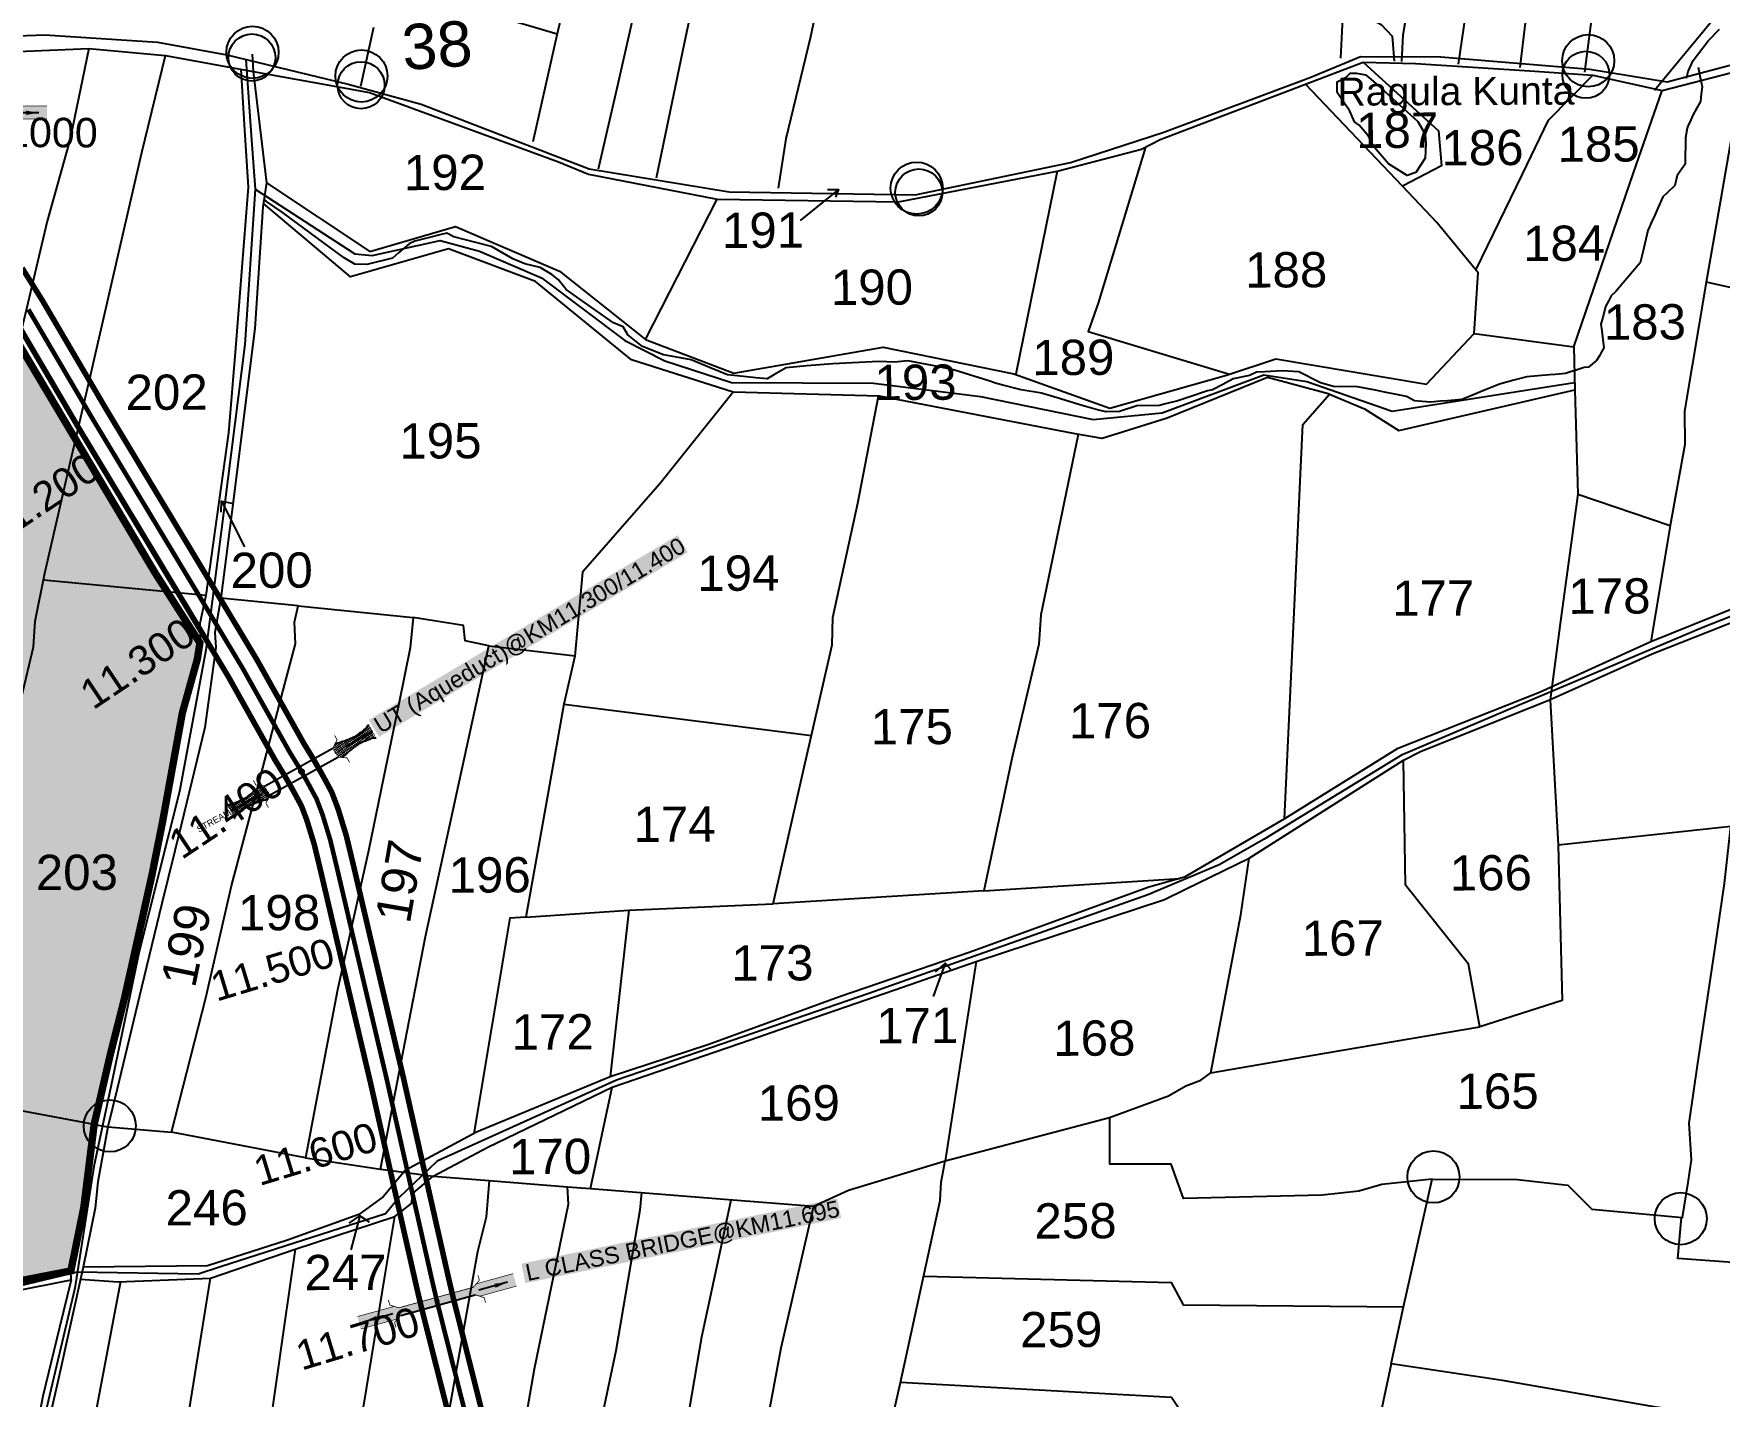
# Model space of a CAD drawing. Header units: inches. Extents: x 191726 to 254104, y 1600078 to 1621862.
# Drawn here: x 198175 to 199089, y 1611626 to 1612365 of the extents above; entities that cross this region are included whole.
import ezdxf
from ezdxf.enums import TextEntityAlignment as Align

# ---------------------------------------------------------------- set-up
doc = ezdxf.new("R2010")
doc.units = ezdxf.units.IN
doc.header["$LTSCALE"] = 15
doc.header["$MEASUREMENT"] = 0
doc.linetypes.add('ACAD_ISO02W100', pattern=[15, 12, -3])
doc.linetypes.add('HIDDEN2', pattern=[0.1875, 0.125, -0.0625])
for name, color, linetype in [('BOUNDRY STONES', 240, 'Continuous'), ('CANAL1', 7, 'Continuous'), ('CSMark', 72, 'Continuous'), ('PLOTS', 7, 'Continuous'), ('PLOTS NO', 7, 'Continuous'), ('ROADS', 1, 'Continuous'), ('STREAMS', 4, 'Continuous'), ('STRUCTURE', 5, 'Continuous'), ('text2', 7, 'Continuous'), ('WUA-7', 3, 'Continuous')]:
    doc.layers.add(name, color=color, linetype=linetype)
doc.styles.get("Standard").update_dxf_attribs({"font": 'arial.ttf'})
doc.dimstyles.get("Standard").update_dxf_attribs({"dimtxt": 0.18, "dimasz": 0.18, "dimexe": 0.18, "dimexo": 0.0625, "dimgap": 0.09, "dimtad": 0, "dimtih": 1, "dimtoh": 1, "dimdec": 4, "dimzin": 0, "dimdsep": 46, "dimtxsty": 'Standard', "dimcen": 0.09, "dimadec": 0, "dimazin": 0, "dimtfac": 1, "dimtdec": 4, "dimtofl": 0, "dimtmove": 0, "dimatfit": 3, "dimfxl": 1, "dimtolj": 1, "dimtzin": 0, "dimarcsym": 0})

# ---------------------------------------------------------------- blocks, each defined once
blk = doc.blocks.new('SLB')
at = {"layer": 'STRUCTURE'}
h = blk.add_hatch(dxfattribs=at)
h.set_pattern_fill('DOTS', color=6, scale=20, angle=320.3722, style=0)
h.set_pattern_definition([(320.372247934, (-159.4327, -72.9564), (1.2786241598, 0.5641323054), [0, -1.25])])
h.paths.add_polyline_path([(769699.5, 1706871.1), (769699.5, 1706861.1), (769729.1, 1706861.1), (769732.1, 1706863.1), (769792.1, 1706863.1), (769795.1, 1706861.1), (769824.7, 1706861.1), (769824.7, 1706871.1), (769795.1, 1706871.1), (769792.1, 1706869.1), (769732.1, 1706869.1), (769729.1, 1706871.1)])
at = {"layer": 'STRUCTURE', "color": 6, "linetype": 'ACAD_ISO02W100', "ltscale": 0.5, "const_width": 0.5}
for points in [[(769699.5, 1706871.1), (769729.1, 1706871.1)], [(769795.1, 1706871.1), (769824.7, 1706871.1)], [(769699.5, 1706861.1), (769729.1, 1706861.1)], [(769795.1, 1706861.1), (769824.7, 1706861.1)]]:
    blk.add_lwpolyline(points, dxfattribs=at)
at = {"layer": 'STRUCTURE', "color": 6, "const_width": 0.628}
for points in [[(769726.1, 1706877.1), (769726.1, 1706873.1), (769732.1, 1706869.1), (769792.1, 1706869.1), (769798.1, 1706873.1), (769798.1, 1706877.1)], [(769726.1, 1706855.1), (769726.1, 1706859.1), (769732.1, 1706863.1), (769792.1, 1706863.1), (769798.1, 1706859.1), (769798.1, 1706855.1)]]:
    blk.add_lwpolyline(points, dxfattribs=at)
at = {"layer": 'STRUCTURE', "color": 6}
blk.add_lwpolyline([(769732.1, 1706863.1), (769792.1, 1706863.1)], dxfattribs=at)
blk.add_lwpolyline([(769732.1, 1706863.1), (769792.1, 1706863.1)], dxfattribs=at)
at = {"layer": 'STRUCTURE', "color": 0}
blk.add_circle((769762.1, 1706866.1), 1.24, dxfattribs=at)
for points in [[(769703.8, 1706866), (769726.7, 1706866)], [(769818.6, 1706865.8), (769795.7, 1706865.8)]]:
    blk.add_leader(points, dimstyle='Standard', override={"dimasz": 10, "dimgap": 0.09, "dimtad": 0}, dxfattribs=at)
blk = doc.blocks.new('UT')
at = {"layer": 'STRUCTURE'}
h = blk.add_hatch(dxfattribs=at)
h.set_pattern_fill('DASH', color=150, scale=8, angle=-39.6278, style=0)
h.set_pattern_definition([(320.372247933, (-4370.464, -6260.8811), (1.40800153113, 0.132407282), [1, -1])])
h.paths.add_polyline_path([(765163, 1700681.9), (765165.6, 1700680.6), (765167.2, 1700680.3), (765169.1, 1700680), (765172.4, 1700679.6), (765176.4, 1700679.3), (765179.5, 1700679.5), (765183.1, 1700679.9), (765187.7, 1700680.9), (765188.9, 1700681.2), (765193.1, 1700682.2), (765196.1, 1700680.2), (765196.1, 1700672.2), (765193.1, 1700670.2), (765190.5, 1700670.8), (765188.1, 1700671.3), (765185.5, 1700671.8), (765183.6, 1700672.1), (765181, 1700672.5), (765180.3, 1700672.5), (765178.5, 1700672.6), (765176.7, 1700672.6), (765174.6, 1700672.5), (765172.5, 1700672.3), (765170.4, 1700672), (765168.5, 1700671.7), (765166.1, 1700671.2), (765165, 1700670.8), (765163, 1700669.7)])
h.paths.add_polyline_path([(765259.1, 1700682.2), (765256.1, 1700680.2), (765256.1, 1700672.2), (765259.1, 1700670.2), (765261.9, 1700671), (765264.4, 1700671.6), (765266.4, 1700672), (765269.1, 1700672.5), (765272.7, 1700673), (765276.1, 1700673.1), (765278.6, 1700672.9), (765281.2, 1700672.7), (765283.9, 1700672.3), (765286.4, 1700671.9), (765288, 1700671.3), (765289.2, 1700670.6), (765289.1, 1700682.7), (765287.6, 1700681.8), (765285.7, 1700681.2), (765283, 1700680.7), (765281.2, 1700680.4), (765276.7, 1700679.9), (765272.7, 1700679.9), (765268.7, 1700680.3), (765264.8, 1700681), (765261.2, 1700681.7)])
at = {"layer": 'STRUCTURE', "color": 150, "const_width": 0.628}
for points in [[(765190.1, 1700688.2), (765190.1, 1700684.2), (765196.1, 1700680.2), (765256.1, 1700680.2), (765262.1, 1700684.2), (765262.1, 1700688.2)], [(765190.1, 1700664.2), (765190.1, 1700668.2), (765196.1, 1700672.2), (765256.1, 1700672.2), (765262.1, 1700668.2), (765262.1, 1700664.2)]]:
    blk.add_lwpolyline(points, dxfattribs=at)
at = {"layer": 'STRUCTURE', "color": 150}
for points in [[(765196.1, 1700680.2), (765256.1, 1700680.2)], [(765196.1, 1700672.2), (765256.1, 1700672.2)], [(765196.1, 1700672.2), (765256.1, 1700672.2)]]:
    blk.add_lwpolyline(points, dxfattribs=at)
at = {"layer": 'STRUCTURE', "color": 0}
blk.add_circle((765226.1, 1700676.2), 1.89, dxfattribs=at)
at = {"layer": 'STRUCTURE', "color": 150}
for points in [[(765163, 1700681.9), (765164.4, 1700681.1), (765167.9, 1700680.2), (765171.2, 1700679.8), (765176.1, 1700679.4), (765184.7, 1700680.3), (765193.1, 1700682.2)], [(765289.1, 1700682.7), (765287.8, 1700681.9), (765284.3, 1700680.9), (765280.9, 1700680.4), (765276.1, 1700679.8), (765267.4, 1700680.5), (765259.1, 1700682.2)], [(765163, 1700669.7), (765164.3, 1700670.6), (765167.8, 1700671.6), (765171.2, 1700672.1), (765176, 1700672.6), (765184.7, 1700672), (765193.1, 1700670.2)], [(765289.2, 1700670.6), (765287.8, 1700671.4), (765284.2, 1700672.3), (765280.9, 1700672.7), (765276.1, 1700673.1), (765267.4, 1700672.2), (765259.1, 1700670.2)]]:
    blk.add_spline(points, degree=3, dxfattribs=at)
at = {"layer": 'STRUCTURE', "color": 0}
blk.add_text('STREAM', height=5, dxfattribs=at).set_placement((765148.2, 1700675.8), align=Align.MIDDLE_CENTER)
for points in [[(765289.3, 1700676.7), (765265.4, 1700676.4)], [(765190.9, 1700676), (765164.2, 1700675.8)]]:
    blk.add_leader(points, dimstyle='Standard', override={"dimasz": 10, "dimgap": 0.09, "dimtad": 0}, dxfattribs=at)

msp = doc.modelspace()

# ---------------------------------------------------------------- hatches: boundary and pattern name
at = {"layer": 'PLOTS NO', "true_color": 0x7aafdf}
h = msp.add_hatch(dxfattribs=at)
h.set_pattern_fill('ANSI31', color=143)
h.set_pattern_definition([(45, (0, 0), (-0.088388347648, 0.088388347648), [])])
h.paths.add_polyline_path([(198003.52, 1611293.82), (197955.49, 1611273.52), (197907.57, 1611247.36), (197837.54, 1611266.61), (197805.2, 1611277.37), (197772.85, 1611288.14), (197717.51, 1611298.89), (197677.49, 1611307.84), (197667.98, 1611316.29), (197628.58, 1611351.29), (197604.73, 1611374.69), (197602.97, 1611414.43), (197597.09, 1611446.57), (197592.73, 1611455.03), (197508.92, 1611507.44), (197467.37, 1611534.06), (197453.13, 1611586.35), (197471.04, 1611632.81), (197463.11, 1611658.26), (197505.04, 1611667.78), (197510.91, 1611675.44), (197595.89, 1611854.92), (197606.47, 1611879.51), (197701.69, 1612081.49), (197751.84, 1612068.77), (197773.21, 1612147.72), (197789.18, 1612143.69), (197826.07, 1612134.51), (197846.28, 1612129.45), (197882.96, 1612258.59), (197913.5, 1612370.19), (197955.87, 1612359.66), (197996.2, 1612357.6), (198017.78, 1612355.93), (198040.55, 1612354.46), (198072.07, 1612353.75), (198100.55, 1612353.24), (198126.05, 1612352.58), (198125.79, 1612328.92), (198123.97, 1612284.99), (198130.74, 1612256.65), (198164.6, 1612200.72), (198240.83, 1612072.7), (198265.35, 1612034.38), (198263.95, 1612025.57), (198255.83, 1611996.38), (198245.17, 1611937.78), (198239.31, 1611908.32), (198224.44, 1611841.65), (198216.75, 1611811.12), (198208.01, 1611773.29), (198202.36, 1611728.22), (198195.37, 1611693.84), (198078.57, 1611671.05), (198077.18, 1611665.53), (198024.81, 1611408.9), (198024.09, 1611392.37)])

# ---------------------------------------------------------------- linework, layer by layer
at = {"layer": 'BOUNDRY STONES', "color": 1}
for centre in [(198293.87, 1612354.63), (199018.27, 1612350.08), (198352.95, 1612341.78), (198654.07, 1612280.98), (198216.48, 1611772.46), (198934.33, 1611744.79), (199068.44, 1611722.17)]:
    msp.add_circle(centre, 14.12, dxfattribs=at)
at = {"layer": 'BOUNDRY STONES'}
for centre in [(198293.55, 1612351.81), (198352.74, 1612336.77), (199017.02, 1612342.47), (198655.24, 1612278.64)]:
    msp.add_circle(centre, 12.75, dxfattribs=at)
at = {"layer": 'CANAL1', "color": 200, "const_width": 3}
for points in [[(198168.94, 1612237.65), (198180.05, 1612219.84), (198214.59, 1612160.97), (198257.67, 1612089.48), (198296.29, 1612025.2), (198321.54, 1611980.15), (198326.88, 1611971.4), (198331.6, 1611963.15), (198336.8, 1611953.53), (198340.31, 1611944.32), (198344.75, 1611929.81), (198348.43, 1611914.52), (198358.05, 1611873.42), (198375.29, 1611800.43), (198388.59, 1611741.33), (198400.41, 1611689.06), (198402.67, 1611679.47), (198411.7, 1611643.76), (198417.76, 1611619.78)], [(198164.64, 1612210.52), (198199.12, 1612151.77), (198242.25, 1612080.2), (198280.72, 1612016.16), (198306, 1611971.05), (198311.38, 1611962.25), (198315.86, 1611954.4), (198320.4, 1611946.01), (198323.27, 1611938.48), (198327.38, 1611925.06), (198330.92, 1611910.36), (198340.53, 1611869.3), (198357.75, 1611796.39), (198371.03, 1611737.37), (198382.87, 1611685.02), (198385.18, 1611675.2), (198394.25, 1611639.35), (198400.09, 1611616.22)]]:
    msp.add_lwpolyline(points, dxfattribs=at)
at = {"layer": 'CANAL1', "color": 3, "linetype": 'HIDDEN2', "ltscale": 8, "true_color": 0x00ff00, "const_width": 2.5}
msp.add_lwpolyline([(198172.34, 1612215.18), (198206.85, 1612156.37), (198249.96, 1612084.84), (198288.5, 1612020.68), (198313.77, 1611975.6), (198319.13, 1611966.83), (198320.37, 1611964.65), (198323.73, 1611958.77), (198328.6, 1611949.77), (198331.79, 1611941.4), (198336.06, 1611927.44), (198339.67, 1611912.44), (198349.29, 1611871.36), (198366.52, 1611798.41), (198379.81, 1611739.35), (198391.64, 1611687.04), (198393.92, 1611677.33), (198402.97, 1611641.55), (198408.92, 1611618)], dxfattribs=at)
at = {"layer": 'PLOTS', "color": 0}
for points in [[(198446.08, 1612306.25), (198459.05, 1612364.07), (198477.86, 1612444.35), (198493.03, 1612506.75), (198503.66, 1612550.43), (198517.42, 1612607.78), (198471.64, 1612638.23), (198449.89, 1612654.01), (198430.08, 1612667.78), (198379.03, 1612701.73), (198328.24, 1612734.1), (198313.33, 1612744.09), (198306.91, 1612761.69)], [(198982.49, 1612748.98), (198971.93, 1612685.27), (198964.1, 1612642.87), (198955.63, 1612597.08), (198947.47, 1612552.94), (198941.48, 1612512.77), (198934.24, 1612464.31), (198931.57, 1612443.8), (198922.51, 1612391.63), (198917.69, 1612363.86), (198916.98, 1612349.71)], [(198947.93, 1612348.14), (198957.5, 1612413.65), (198967.18, 1612472.95), (198974.41, 1612521.94), (198981.32, 1612568.25), (198988.9, 1612616.37), (198997.22, 1612666.62), (199006.86, 1612733.61)], [(199016.48, 1612343.89), (199026.91, 1612425.07), (199032.29, 1612466.91), (199038.67, 1612507.37), (199044.95, 1612554.43), (199050.78, 1612598.17), (199059.39, 1612648.06), (199068.21, 1612704.57), (199075.06, 1612719.72)], [(199037.04, 1612713.16), (199030.91, 1612676.93), (199024.18, 1612637.15), (199020.37, 1612610.09), (199015.24, 1612573.77), (199007.77, 1612530), (199001.8, 1612495.07), (198996.43, 1612457.45), (198990.1, 1612413.14), (198984.18, 1612372.07), (198981.16, 1612346.32)], [(198459.13, 1612364.42), (198411.81, 1612378.44), (198389.41, 1612385.07), (198404.36, 1612449.08), (198414.71, 1612493.4), (198425.46, 1612539.41), (198435.33, 1612587.79), (198446.56, 1612635.97), (198450.64, 1612653.46)], [(199054.25, 1612334.14), (199112.34, 1612404.64), (199111.46, 1612464.97), (199110.94, 1612509.83), (199110.56, 1612542.2), (199125.96, 1612578.3), (199134.79, 1612624.13), (199139.74, 1612649.06)], [(198517.42, 1612607.78), (198548, 1612594.39), (198584.95, 1612582.56), (198636.55, 1612562.02), (198657.76, 1612543.98), (198689.59, 1612517.39), (198716.17, 1612494.24), (198739.41, 1612472.52), (198760.68, 1612453.65), (198797.18, 1612430.61), (198830.88, 1612409.33), (198866.47, 1612385.74), (198885.03, 1612373.1), (198883.93, 1612351.38)], [(198548.64, 1612594.19), (198530.96, 1612515.08), (198517.97, 1612456.96), (198506.96, 1612403.95), (198491.75, 1612336.58), (198481.33, 1612291.2)], [(198512.89, 1612286.5), (198528.15, 1612359.58), (198543.58, 1612432.27), (198557.23, 1612496.62), (198575.98, 1612585.43)], [(198636.55, 1612562.02), (198620.19, 1612479.7), (198606.6, 1612411.32), (198596.43, 1612363), (198583.13, 1612307.79), (198579.02, 1612280.9)], [(198359.45, 1612368.04), (198352.38, 1612336.17)], [(198205.16, 1612356.62), (198194.9, 1612307.74), (198182.52, 1612263.09), (198171.3, 1612215.49), (198159.07, 1612164.16), (198148.49, 1612119.76), (198136.76, 1612070.53), (198132.14, 1612044.62), (198131.4, 1612031.48), (198121.64, 1611996.17), (198110.42, 1611950.21), (198098.68, 1611902.13), (198086.76, 1611853.27), (198073.16, 1611795.31), (198031.67, 1611800.15)], [(198073.27, 1611795.3), (198118.24, 1611789.98), (198134.87, 1611864.88), (198144.62, 1611902.63), (198162.51, 1611978.66), (198175.14, 1612032.33), (198176.05, 1612046.25), (198181.23, 1612072.22), (198194.14, 1612128.09), (198206.15, 1612180.06), (198221.45, 1612246.29), (198233.92, 1612300.25), (198246.61, 1612352.86)], [(198162.36, 1612354.95), (198205.16, 1612356.62), (198246.61, 1612352.86), (198294.16, 1612344.25), (198326.39, 1612338.43), (198357.27, 1612332.84), (198419, 1612310.19), (198459.85, 1612295.3), (198476.07, 1612288.58), (198545.86, 1612274.94), (198644.27, 1612273.61), (198730.18, 1612290.13), (198775.98, 1612302.13), (198786.2, 1612307.29), (198864.94, 1612337.38), (198896.19, 1612349.32), (198924.63, 1612348.57), (198986.67, 1612344.51), (199020.77, 1612342.27), (199058.45, 1612333.87), (199123.52, 1612350.75)], [(198293.67, 1612353.62), (198294.16, 1612344.25), (198301.48, 1612283.82), (198299.47, 1612270.85), (198295.15, 1612204.94), (198288.85, 1612154.51), (198283.49, 1612112.34), (198276.66, 1612058.62), (198273.53, 1612040.06), (198273.92, 1612031.82), (198267.98, 1611988.54), (198255.1, 1611935.53), (198244.78, 1611893.01), (198233.72, 1611847.48), (198220.39, 1611792.57), (198215.37, 1611771.91), (198210.07, 1611742.17), (198208.47, 1611727.8), (198202.06, 1611695.9), (198188.24, 1611633.96), (198179.69, 1611595.67), (198170.2, 1611553.16)], [(198896.19, 1612349.32), (198937.05, 1612311.98), (198938.67, 1612292.99), (198917.47, 1612282.04)], [(198287.51, 1612345.46), (198289.4, 1612315.31), (198291.51, 1612281.45), (198288.24, 1612240.35), (198284.56, 1612194.24), (198280.89, 1612148.28), (198274.5, 1612102.89), (198268.48, 1612060.07), (198180.49, 1612068.48)], [(199102.28, 1612345.24), (199089.45, 1612271.21), (199082.31, 1612230.03), (199074.63, 1612184.74), (199070.44, 1612160.03), (199070.7, 1612141.95), (199062.65, 1612098.03), (199052.25, 1612035), (198991.91, 1612007.4), (198914.71, 1611976.85), (198853.54, 1611939.04), (198799.25, 1611907.38), (198779.97, 1611902.01), (198683.04, 1611866.61), (198612.26, 1611842.42), (198540.9, 1611816.36), (198487.81, 1611799.08), (198415.33, 1611769.1), (198376.63, 1611748.27), (198364.66, 1611734.01), (198351.6, 1611724.48), (198312.77, 1611710.52), (198269.54, 1611696.64), (198202.06, 1611695.9)], [(198957.31, 1612236.54), (198982.61, 1612288.59), (198996.69, 1612317.85), (199020.77, 1612342.27)], [(198301.48, 1612283.82), (198357.45, 1612246.64), (198403.91, 1612260.14), (198460.34, 1612236.04), (198506.97, 1612198.86), (198554.84, 1612180.59), (198635.94, 1612194.75), (198706.83, 1612180.33), (198758.77, 1612161.72), (198822.04, 1612179.52), (198848.79, 1612188.5), (198930.56, 1612174.68), (198956.42, 1612202.14), (199010.45, 1612194.94), (199042.89, 1612289.34), (199058.45, 1612333.87)], [(198956.42, 1612202.14), (198958.55, 1612235.03), (198936.19, 1612262.26), (198917.47, 1612282.04), (198864.94, 1612337.38)], [(198778.18, 1612303.24), (198752.47, 1612218.61), (198747.09, 1612203.24), (198823.67, 1612180.07)], [(198730.18, 1612290.13), (198707.79, 1612180.13)], [(198877.91, 1612169.17), (198844.38, 1612178.24), (198789.9, 1612156.32), (198754.74, 1612145.14), (198739.97, 1612147.73), (198634, 1612168.14), (198554.58, 1612170.25), (198499.37, 1612187.91), (198447.35, 1612230.39), (198400.2, 1612248.15), (198346.93, 1612232.8), (198299.77, 1612272.73)], [(198506.97, 1612198.86), (198545.86, 1612274.94)], [(199551.97, 1612258.3), (199508.46, 1612240.4), (199446.13, 1612216.36), (199397.23, 1612195.51), (199341.2, 1612170.15), (199340.99, 1612154.98), (199329.59, 1612147.25), (199304.29, 1612138.14), (199278.91, 1612125.4), (199244.93, 1612105.31), (199192.69, 1612089.35), (199167.28, 1612080.15), (199096.99, 1612053.02), (199052.25, 1612035)], [(199244.93, 1612105.31), (199215.84, 1612130.63), (199199.49, 1612144.89), (199196.22, 1612150.83), (199195.55, 1612164.53), (199193.01, 1612166.84), (199184.57, 1612194.94), (199178.74, 1612208.74), (199082.31, 1612230.03)], [(199010.45, 1612194.94), (199010.97, 1612171.66), (199012.55, 1612115.1), (199062.65, 1612098.03)], [(198554.58, 1612170.25), (198514.83, 1612120.55), (198472.88, 1612072.75), (198468.7, 1612027.16), (198462.7, 1612001.08), (198597.04, 1611984.12)], [(198690.49, 1611900), (198576.25, 1611892.81), (198592.23, 1611963.01), (198608.24, 1612033.31), (198608.53, 1612048.09), (198622.18, 1612110.1), (198633.38, 1612168.26)], [(198853.54, 1611939.04), (198858.91, 1612054.77), (198862.39, 1612129.77), (198863.46, 1612152.73), (198877.91, 1612169.17), (198896.97, 1612161.28), (198915.57, 1612149.61), (199010.97, 1612171.66)], [(198741.63, 1612147.44), (198722.24, 1612053.92), (198721.34, 1612049.59), (198720.32, 1612033.67), (198705.93, 1611972.48), (198690.49, 1611900), (198796.75, 1611906.68)], [(199012.55, 1612115.1), (199003.02, 1612044.84), (198998.48, 1612010.4), (198997.57, 1612003.54), (199001.97, 1611924.68), (199004.07, 1611840.44), (198959.51, 1611826.26), (198953.42, 1611860.24), (198919.16, 1611903.05), (198918.16, 1611970.72)], [(198268.48, 1612060.07), (198265.34, 1612044.87), (198265.46, 1612034.82), (198263.95, 1612025.57), (198260.67, 1612013.79), (198255.83, 1611996.38), (198251.26, 1611968.36), (198245.17, 1611937.78), (198239.31, 1611908.32), (198232.1, 1611872.07), (198224.44, 1611841.65), (198216.75, 1611811.12), (198211.66, 1611786.37), (198208.01, 1611773.29), (198118.24, 1611789.98)], [(198208.01, 1611773.29), (198215.38, 1611771.97), (198249.92, 1611769.09), (198268.52, 1611841.98), (198282.49, 1611902.6), (198296.5, 1611955.62), (198311.45, 1612012.22), (198317.17, 1612033.88), (198316.73, 1612045.59), (198318.62, 1612054.4), (198276.66, 1612058.62)], [(198200.6, 1611689.35), (198221.1, 1611688), (198271.17, 1611689.84), (198316.96, 1611705.71), (198371.13, 1611723.28), (198380.09, 1611730.42), (198381.08, 1611736.08), (198391.92, 1611745.26), (198421.5, 1611760.86), (198488.87, 1611793.42), (198563.83, 1611819.19), (198583.53, 1611825.97), (198642.26, 1611846.3), (198686.4, 1611861.58), (198788.43, 1611895.23), (198799.87, 1611900.8), (198834.48, 1611917.63), (198899.38, 1611958.8), (198918.16, 1611970.72), (198927.37, 1611975.55), (198997.34, 1612003.43), (199053.03, 1612028.43), (199116.1, 1612053.42)], [(198318.62, 1612054.4), (198381.07, 1612048.12), (198379.42, 1612031.78), (198373.18, 1612001.41), (198364.9, 1611961.17), (198356.75, 1611921.58), (198340.05, 1611846.19), (198328.66, 1611786.65), (198322.64, 1611755.15), (198249.92, 1611769.09)], [(198322.64, 1611755.18), (198363.24, 1611748.96), (198375.59, 1611812.59), (198387.74, 1611875.22), (198401.62, 1611938.98), (198417.34, 1612011.18), (198422.03, 1612032.73), (198409.19, 1612035.52), (198408.31, 1612043.81), (198381.07, 1612048.12)], [(198422.03, 1612032.73), (198467.39, 1612027.57), (198468.73, 1612027.45)], [(198462.7, 1612001.08), (198451.45, 1611938.09), (198442.1, 1611885.71), (198497.96, 1611889.47), (198576.25, 1611892.81)], [(198933.66, 1611743.61), (198979.91, 1611743.36), (199007.29, 1611740.32), (199020.3, 1611727.38), (199069.42, 1611722.79), (199072.43, 1611741.85), (199074.36, 1611754.12), (199072.98, 1611773.89), (199077.78, 1611806.49), (199082.4, 1611837.83), (199087.22, 1611870.55), (199092.12, 1611903.83), (199095.54, 1611934.9), (199001.97, 1611924.68)], [(198813.52, 1611801.25), (198829.91, 1611887), (198834.48, 1611917.63)], [(198442.1, 1611885.71), (198433.48, 1611885.13), (198413.97, 1611768.37)], [(198497.96, 1611889.47), (198487.81, 1611799.08)], [(198686.4, 1611861.58), (198669.51, 1611753.58)], [(198477.1, 1611738.51), (198554.29, 1611732.39), (198598.13, 1611728.92), (198617.18, 1611737.64), (198669.51, 1611753.58), (198758.69, 1611777.03), (198790.62, 1611788.76), (198800.08, 1611794.2), (198808.23, 1611797.22), (198813.52, 1611801.25), (198875.37, 1611811.85), (198959.51, 1611826.26)], [(198208.01, 1611773.29), (198203.96, 1611740.97), (198202.36, 1611728.22), (198195.37, 1611693.84), (198078.57, 1611671.05), (198090.18, 1611726.76), (198090.89, 1611740.22), (198100.04, 1611792.13)], [(198363.24, 1611748.96), (198375.91, 1611747.41), (198391.92, 1611745.26), (198422.2, 1611742.86), (198464.76, 1611739.49), (198477.1, 1611738.51), (198488.87, 1611793.42)], [(198657.87, 1611690.9), (198792.05, 1611687.59), (198798.58, 1611675.51), (198918.02, 1611674.44), (198933.66, 1611743.61), (198906.43, 1611740.71), (198893.84, 1611737.05), (198873.93, 1611734.9), (198798.76, 1611733.11), (198792.02, 1611751.66), (198758.78, 1611751.69), (198758.81, 1611777.07)], [(198590.67, 1611364.44), (198597.35, 1611395.69), (198599.27, 1611415.37), (198615.87, 1611491.19), (198622.71, 1611522.44), (198633.52, 1611581.22), (198645.31, 1611633.28), (198658.15, 1611692.21), (198666.83, 1611732.03), (198667.39, 1611742.04), (198669.51, 1611753.58)], [(198422.2, 1611742.86), (198420.63, 1611723.04), (198415.93, 1611704.17), (198401.83, 1611625.53), (198390.2, 1611560.67), (198383.53, 1611523.5), (198369.91, 1611447.55), (198364.73, 1611407.71), (198363.25, 1611396.33), (198354.43, 1611338.97)], [(198394.82, 1611346.66), (198403.65, 1611395.13), (198404.8, 1611410.39), (198419.72, 1611485.64), (198431.92, 1611555.28), (198446.88, 1611640.66), (198465.31, 1611730.03), (198464.76, 1611739.49)], [(198504.88, 1611736.31), (198503.97, 1611726.86), (198490.9, 1611650.43), (198480.46, 1611600.85), (198473.25, 1611559.77), (198463.89, 1611508.38), (198456.48, 1611469.01), (198449.3, 1611430.79), (198445.23, 1611409.15), (198445.39, 1611394.31), (198438.44, 1611359.33)], [(198457.24, 1611359.6), (198479.17, 1611359.91), (198481.79, 1611372.07), (198486.94, 1611396), (198489.12, 1611418.58), (198496.33, 1611453.33), (198505.56, 1611497.56), (198514.15, 1611538.73), (198522.56, 1611579.03), (198531.09, 1611619.91), (198537.62, 1611658.02), (198547.24, 1611703.48), (198553.38, 1611732.47)], [(198598.13, 1611728.92), (198580.4, 1611652.01), (198568.4, 1611587.97), (198553.52, 1611520.14), (198538.26, 1611450.57), (198531.43, 1611410.24), (198530.48, 1611393.94), (198522.95, 1611360.07), (198479.17, 1611359.91)], [(198299.09, 1611277.26), (198314.66, 1611366.78), (198319.31, 1611393.55), (198319.73, 1611411.99), (198334.98, 1611504.53), (198345.23, 1611566.74), (198355.83, 1611631.05), (198365.66, 1611690.74), (198371.13, 1611723.28)], [(199104.07, 1611697.88), (199066.86, 1611700.57), (199068.94, 1611722.84)], [(198316.96, 1611705.71), (198310.86, 1611662.9), (198301.25, 1611595.52), (198291.65, 1611528.2), (198281.79, 1611459), (198274.54, 1611408.18), (198273.05, 1611391.01), (198260.46, 1611310.31), (198249.25, 1611234.39)], [(197505.04, 1611667.78), (197615.69, 1611666.18), (197674.64, 1611678.43), (197730.61, 1611676.99), (197773.66, 1611675.88), (197815.97, 1611677.33), (197860.17, 1611678.54), (197931.62, 1611671.53), (197997.42, 1611665.32), (198042.55, 1611661.19), (198077.18, 1611665.53), (198195.47, 1611689.06), (198195.37, 1611693.84)], [(198195.47, 1611689.06), (198189.16, 1611663.07), (198180.13, 1611625.88), (198173.57, 1611591.75), (198166.68, 1611555.94), (198160.87, 1611507.32), (198157.19, 1611467.77), (198155.39, 1611448.38), (198161.35, 1611373.36), (198158.15, 1611345.23), (198154.02, 1611309), (198148.45, 1611275.63), (198144.28, 1611250.62), (198121.32, 1611249.81), (198086.71, 1611245.49), (198003.52, 1611293.82), (197961.75, 1611282.45), (197907.32, 1611246.14), (197895.56, 1611214.5), (197835.15, 1611151.34)], [(198222.25, 1611688.04), (198208.16, 1611613.68), (198195.48, 1611546.8), (198188.58, 1611502.85), (198176.91, 1611438.69), (198171.64, 1611406.23), (198171.27, 1611392.09), (198168.25, 1611378.84)], [(198196.88, 1611235.42), (198209.97, 1611309.7), (198221.6, 1611375.69), (198224.56, 1611392.52), (198225.22, 1611411.23), (198238.77, 1611493.11), (198249.54, 1611558.22), (198260.18, 1611622.53), (198271.17, 1611689.84)], [(199213.97, 1611523.82), (199179.76, 1611530.1), (199138.2, 1611536.67), (199145.29, 1611579.23), (199149.65, 1611605.35), (199052.97, 1611620.4), (198971.84, 1611634.35), (198911.4, 1611643.51), (198918.02, 1611674.44)], [(198911.4, 1611643.51), (198903.94, 1611608.65), (198799.24, 1611614.73), (198792.22, 1611625.23), (198645.31, 1611633.28)]]:
    msp.add_lwpolyline(points, dxfattribs=at)
at = {"layer": 'PLOTS NO', "color": 0}
for points in [[(198611.7, 1612280.15), (198590.82, 1612263.4)], [(198605.74, 1612280.17), (198611.7, 1612280.15), (198610.1, 1612276.1)], [(198276.82, 1612105.26), (198277.02, 1612111.2), (198282.58, 1612110.22)], [(198277.02, 1612111.2), (198289.62, 1612086.52)], [(198669.5, 1611860.69), (198662.95, 1611842.69)], [(198664.37, 1611855.94), (198669.5, 1611860.69), (198672.45, 1611857.51)], [(198346.38, 1611719.66), (198352.16, 1611723.64), (198357.06, 1611720.48)], [(198352.16, 1611723.64), (198347.27, 1611705.2)]]:
    msp.add_lwpolyline(points, dxfattribs=at)
at = {"layer": 'ROADS'}
for points in [[(198310.59, 1612756.5), (198315.99, 1612749.41), (198386.65, 1612699.66), (198449.09, 1612657.81), (198519.92, 1612610.33), (198609.48, 1612575.29), (198637.07, 1612565.28), (198695.18, 1612516.47), (198751.18, 1612465.82), (198787.01, 1612441.1), (198866.77, 1612391.6), (198906.05, 1612369.7), (198911.99, 1612363.47), (198913.05, 1612349.91)], [(198097.13, 1612361.08), (198181.16, 1612364.05), (198242.39, 1612360.12), (198279.86, 1612353.24), (198345.72, 1612337.31), (198385.31, 1612326.55), (198476.4, 1612291.42), (198552.34, 1612279.05), (198653.32, 1612277.43), (198737.46, 1612294.91), (198788.17, 1612311.35), (198867.9, 1612341.07), (198894.76, 1612352.38), (198938.25, 1612352.14), (199019.09, 1612345.4), (199061.04, 1612338.7), (199121.12, 1612354.5)], [(198290.17, 1612350.75), (198293.21, 1612309.48), (198295.35, 1612280.49), (198289.67, 1612196.14), (198276.79, 1612094.77), (198268.62, 1612030.5), (198254.28, 1611953.73), (198232.24, 1611866.28), (198217.14, 1611794.62), (198207.84, 1611750.48), (198197.51, 1611684.45), (198176.85, 1611597.24), (198166.36, 1611543.88), (198161.83, 1611486.47), (198158.67, 1611452.46), (198164.42, 1611382.16), (198157.17, 1611318.53), (198150.59, 1611275.09), (198147.05, 1611251.75), (198150.19, 1611229.42), (198153.83, 1611221.47)], [(198295.35, 1612280.49), (198349.39, 1612245.3), (198358.74, 1612244.53), (198395.64, 1612252.6), (198416.98, 1612246.81), (198450.55, 1612232.35), (198495.74, 1612198.28), (198517.45, 1612187.32), (198553.63, 1612175.61), (198630.7, 1612175.22), (198688.67, 1612168.07), (198749.75, 1612155.52), (198787.23, 1612159.17), (198842.29, 1612179.66), (198865.62, 1612176.21), (198912.01, 1612160.01), (199010.88, 1612175.64)], [(199165.49, 1612076.14), (199080.36, 1612042.69), (199011.65, 1612013.61), (198980.83, 1612000.57), (198916.96, 1611973.55), (198842.48, 1611928.04), (198818.18, 1611914.1), (198779.46, 1611897.84), (198702.74, 1611870.7), (198628.19, 1611844.33), (198548.16, 1611816.83), (198491.25, 1611797.28), (198393.96, 1611753.38), (198373.29, 1611733.44), (198366.03, 1611724.73), (198276.59, 1611696.01), (198264.38, 1611692.09), (198198.72, 1611693.18), (198167.92, 1611685.77)]]:
    msp.add_lwpolyline(points, dxfattribs=at)
at = {"layer": 'STREAMS', "color": 4}
msp.add_lwpolyline([(199071.49, 1612340.52), (199072.48, 1612344.25), (199075.23, 1612350.23), (199083.25, 1612360.92), (199089.43, 1612367.23)], dxfattribs=at)
at = {"layer": 'STREAMS'}
for points in [[(199077.98, 1612346.51), (199079.01, 1612341.03), (199079.99, 1612335.83), (199079.61, 1612332.05), (199079.21, 1612328.03), (199076.96, 1612324.07), (199074.97, 1612320.58), (199073.84, 1612317.95), (199072.54, 1612314.94), (199071.91, 1612313.44), (199071, 1612308.34), (199070.94, 1612303.25), (199070.88, 1612299.36), (199070.81, 1612293.97), (199068.95, 1612291.39), (199066.45, 1612287.9), (199065.19, 1612282.32), (199061.13, 1612278.51), (199058.81, 1612276.33), (199055.97, 1612270.05), (199054.32, 1612266.39), (199052.4, 1612262.15), (199051.44, 1612260.01), (199050.55, 1612258.02), (199049.46, 1612253.29), (199047.85, 1612246.3), (199046.52, 1612240.5), (199039.28, 1612231.94), (199033.29, 1612224.87), (199030.78, 1612222.58), (199029.4, 1612219.98), (199027.71, 1612216.8), (199026.29, 1612211.54), (199025.12, 1612207.21), (199025.58, 1612203.57), (199026.01, 1612200.29), (199026.78, 1612194.32), (199025.36, 1612191.84), (199024.31, 1612190.02), (199022.85, 1612187.46), (199018.35, 1612183.85), (199016.03, 1612183.65), (199012.24, 1612182.43), (199008.69, 1612181.29), (199006.03, 1612180.43), (199000.38, 1612179.96), (198997.29, 1612179.71), (198985.05, 1612178.69), (198977.95, 1612176.8), (198970.2, 1612174.73), (198961.99, 1612171.38), (198954.17, 1612168.2), (198949.66, 1612166.37), (198941.98, 1612165.73), (198938.17, 1612165.42), (198932.9, 1612164.95), (198928.17, 1612165.29), (198924.12, 1612165.59), (198919.72, 1612168.03), (198913.31, 1612169.3), (198907.8, 1612170.38), (198902.91, 1612171.35), (198893.06, 1612173.3), (198880.04, 1612173.38), (198873.07, 1612175.48), (198861.33, 1612181.29), (198852.24, 1612181.9), (198842.97, 1612181.39), (198838.39, 1612181.14), (198834.64, 1612179.31), (198825.63, 1612177.5), (198820.08, 1612174.51), (198814.58, 1612171.55), (198811.75, 1612171.04), (198802.22, 1612167.85), (198795.74, 1612165.68), (198789.07, 1612163.99), (198785.84, 1612163.17), (198773.55, 1612162.87), (198764.11, 1612159.77), (198756.6, 1612159.73), (198751.4, 1612160.91), (198743.79, 1612163.09), (198730.2, 1612167.23), (198721.83, 1612169.77), (198710.8, 1612171.67), (198700.86, 1612174.21), (198697.31, 1612175.12), (198692.1, 1612176.78), (198685.53, 1612178.87), (198674, 1612182.54), (198663.5, 1612184.61), (198649.29, 1612187.4), (198642.07, 1612186.63), (198633.53, 1612186.95), (198608.63, 1612185.79), (198594.55, 1612184.53), (198583.31, 1612183.54), (198576.63, 1612179.71), (198572.93, 1612177.59), (198566.86, 1612178.18), (198560.18, 1612178.83), (198551.55, 1612179.65), (198541.73, 1612183.7), (198531.7, 1612187.84), (198522.85, 1612189.48), (198516.75, 1612190.61), (198505.4, 1612195.19), (198502.03, 1612197.88), (198497.34, 1612201.49), (198494.9, 1612205.76), (198489.66, 1612207.97), (198472.62, 1612219.89), (198463.9, 1612225.98), (198459.68, 1612231.48), (198456.12, 1612234.07), (198449.85, 1612237.86), (198441.54, 1612239.96), (198435.09, 1612242.72), (198423.44, 1612249.24), (198414.19, 1612251.62), (198403.03, 1612254.49), (198399.33, 1612256.58), (198395.51, 1612255.63), (198389.18, 1612254.06), (198381.94, 1612252.25), (198378.83, 1612250.7), (198373.08, 1612245.9), (198369.71, 1612243.08), (198355.84, 1612239.63), (198349.36, 1612239.78), (198343.61, 1612243.23), (198336.26, 1612248.54), (198314.17, 1612264.87), (198310, 1612267.95), (198305.93, 1612270.71), (198301.43, 1612273.77), (198300.05, 1612274.57), (198300.05, 1612274.57)], [(198886.99, 1612341.07), (198889.22, 1612343.26), (198892.62, 1612343.28), (198897.57, 1612342.41), (198899.18, 1612341.2), (198905.96, 1612335.1), (198925.89, 1612317.17), (198929.83, 1612310.22), (198930.25, 1612305.1), (198929.84, 1612297.15), (198924.87, 1612289.5), (198919.99, 1612287.74), (198909.88, 1612294.1), (198902.2, 1612303.11), (198899.15, 1612309.12), (198894.04, 1612315.17), (198891.59, 1612316.95), (198889.06, 1612322.71), (198882.2, 1612332.78), (198882.11, 1612338.61), (198886.99, 1612341.07)]]:
    msp.add_lwpolyline(points, dxfattribs=at)
at = {"layer": 'text2', "color": 2}
for p in [(198218.54, 1612136.98), (198270.38, 1612050.86), (198320.79, 1611963.91), (198350.02, 1611868.26), (198372.83, 1611770.36), (198395.18, 1611672.36)]:
    msp.add_point(p, dxfattribs=at)
at = {"layer": 'text2', "color": 2, "linetype": 'Continuous'}
msp.add_point((198393.92, 1611677.33, 1), dxfattribs=at)
at = {"layer": 'WUA-7', "color": 15, "ltscale": 2, "const_width": 4}
msp.add_lwpolyline([(198164.6, 1612200.72), (198240.83, 1612072.7), (198265.35, 1612034.38), (198263.95, 1612025.57), (198255.83, 1611996.38), (198245.17, 1611937.78), (198239.31, 1611908.32), (198224.44, 1611841.65), (198216.75, 1611811.12), (198208.01, 1611773.29), (198202.36, 1611728.22), (198195.37, 1611693.84), (198078.57, 1611671.05)], dxfattribs=at)

# ---------------------------------------------------------------- block references
at = {"layer": 'STRUCTURE', "color": 0, "xscale": 0.7, "yscale": 0.7, "zscale": 0.7}
msp.add_blockref('SLB', (-340694.95, 417515.76, 1), dxfattribs=at)
for name, p, rotation in [('UT', (308653.84, 311202.16), 29.07389683366773), ('SLB', (-3658.16, 316656.7), 15.40648986840762)]:
    msp.add_blockref(name, p, dxfattribs=dict(at, rotation=rotation))

# ---------------------------------------------------------------- texts
at = {"layer": 'CSMark', "color": 1}
for s, rotation, p in [('11000', 359.71044, (198147.79, 1612311.34)), ('11.200', 33.70462, (198151.06, 1612093.86)), ('11.300', 33.70462, (198203, 1612004.41)), ('11.400', 33.70462, (198251.07, 1611923.17)), ('11.500', 16.84816, (198271.98, 1611847.41)), ('11.600', 16.84816, (198295.29, 1611747.44)), ('11.700', 16.84816, (198318.14, 1611647.37))]:
    msp.add_text(s, height=16, rotation=rotation, dxfattribs=at).set_placement(p, align=Align.MIDDLE_LEFT)
at = {"layer": 'PLOTS NO', "color": 0}
for s, height, rotation, p in [('38', 24.541, 3.87938, (198375.75, 1612344.98)), ('Ragula Kunta', 15.1799, 0.27896, (198882.34, 1612325.7)), ('187', 19.122, 0.27896, (198892.43, 1612302.69)), ('186', 19.122, 0.27896, (198938.69, 1612293.28)), ('185', 19.122, 0.27896, (199001.65, 1612295.22)), ('192', 19.122, 0.27896, (198375.97, 1612279.84)), ('191', 19.122, 0.27896, (198548.49, 1612248.52)), ('184', 19.122, 0.27896, (198982.96, 1612241.43)), ('188', 19.122, 0.27896, (198832.24, 1612227.04)), ('190', 19.122, 0.27896, (198607.54, 1612217.59)), ('183', 19.122, 0.27896, (199026.77, 1612198.75)), ('189', 19.122, 0.27896, (198716.79, 1612179.54)), ('193', 19.122, 0.27896, (198631.22, 1612166.04)), ('202', 19.122, 0.27896, (198225.07, 1612160.66)), ('195', 19.122, 0.27896, (198373.57, 1612134.29)), ('200', 19.122, 0.27896, (198282.04, 1612064.14)), ('194', 19.122, 0.27896, (198535.15, 1612062.54)), ('177', 19.122, 0.27896, (198912.01, 1612049.05)), ('178', 19.122, 0.27896, (199007.57, 1612050.12)), ('176', 19.122, 0.27896, (198736.69, 1611982.53)), ('175', 19.122, 0.27896, (198629.21, 1611979.3)), ('174', 19.122, 0.27896, (198500.53, 1611926.41)), ('203', 19.122, 0.27896, (198176.39, 1611900.31)), ('197', 19.122, 80.21987, (198379.15, 1611881.57)), ('166', 19.122, 0.27896, (198943.23, 1611900.08)), ('196', 19.122, 0.27896, (198400.26, 1611898.91)), ('199', 19.122, 78.31137, (198262.66, 1611846.76)), ('198', 19.122, 0.27896, (198286.08, 1611878.44)), ('167', 19.122, 0.27896, (198862.98, 1611864.66)), ('173', 19.122, 0.27896, (198553.59, 1611851.18)), ('171', 19.122, 0.27896, (198632.17, 1611817.22)), ('172', 19.122, 0.27896, (198434.4, 1611813.78)), ('168', 19.122, 0.27896, (198728.19, 1611810.42)), ('165', 19.122, 0.27896, (198946.9, 1611781.67)), ('169', 19.122, 0.27896, (198567.91, 1611775.27)), ('170', 19.122, 0.27896, (198433.03, 1611746.22)), ('246', 19.122, 0.27896, (198246.78, 1611718.46)), ('258', 19.122, 0.27896, (198717.99, 1611711.36)), ('247', 19.122, 0.27896, (198322.07, 1611683.37)), ('259', 19.122, 0.27896, (198710.23, 1611652.41))]:
    msp.add_text(s, height=height, rotation=rotation, dxfattribs=at).set_placement(p)
at = {"layer": 'STRUCTURE', "color": 5, "char_height": 9, "attachment_point": 1, "bg_fill": 1, "box_fill_scale": 1.1, "bg_fill_color": 7, "bg_fill_true_color": 16777215, "bg_fill_transparency": 0}
for s, insert, width, rotation in [('\\pi0.5392;UT (Aqueduct)@KM11.300/11.400', (198358.25, 1611992.38), 193.2708, 30.87859), ('\\pi0.50544;L CLASS BRIDGE@KM11.695', (198440.74, 1611697.05), 173.0791, 11.67481)]:
    msp.add_mtext(s, dxfattribs=dict(at, insert=insert, width=width, rotation=rotation))

doc.saveas('drawing.dxf')
